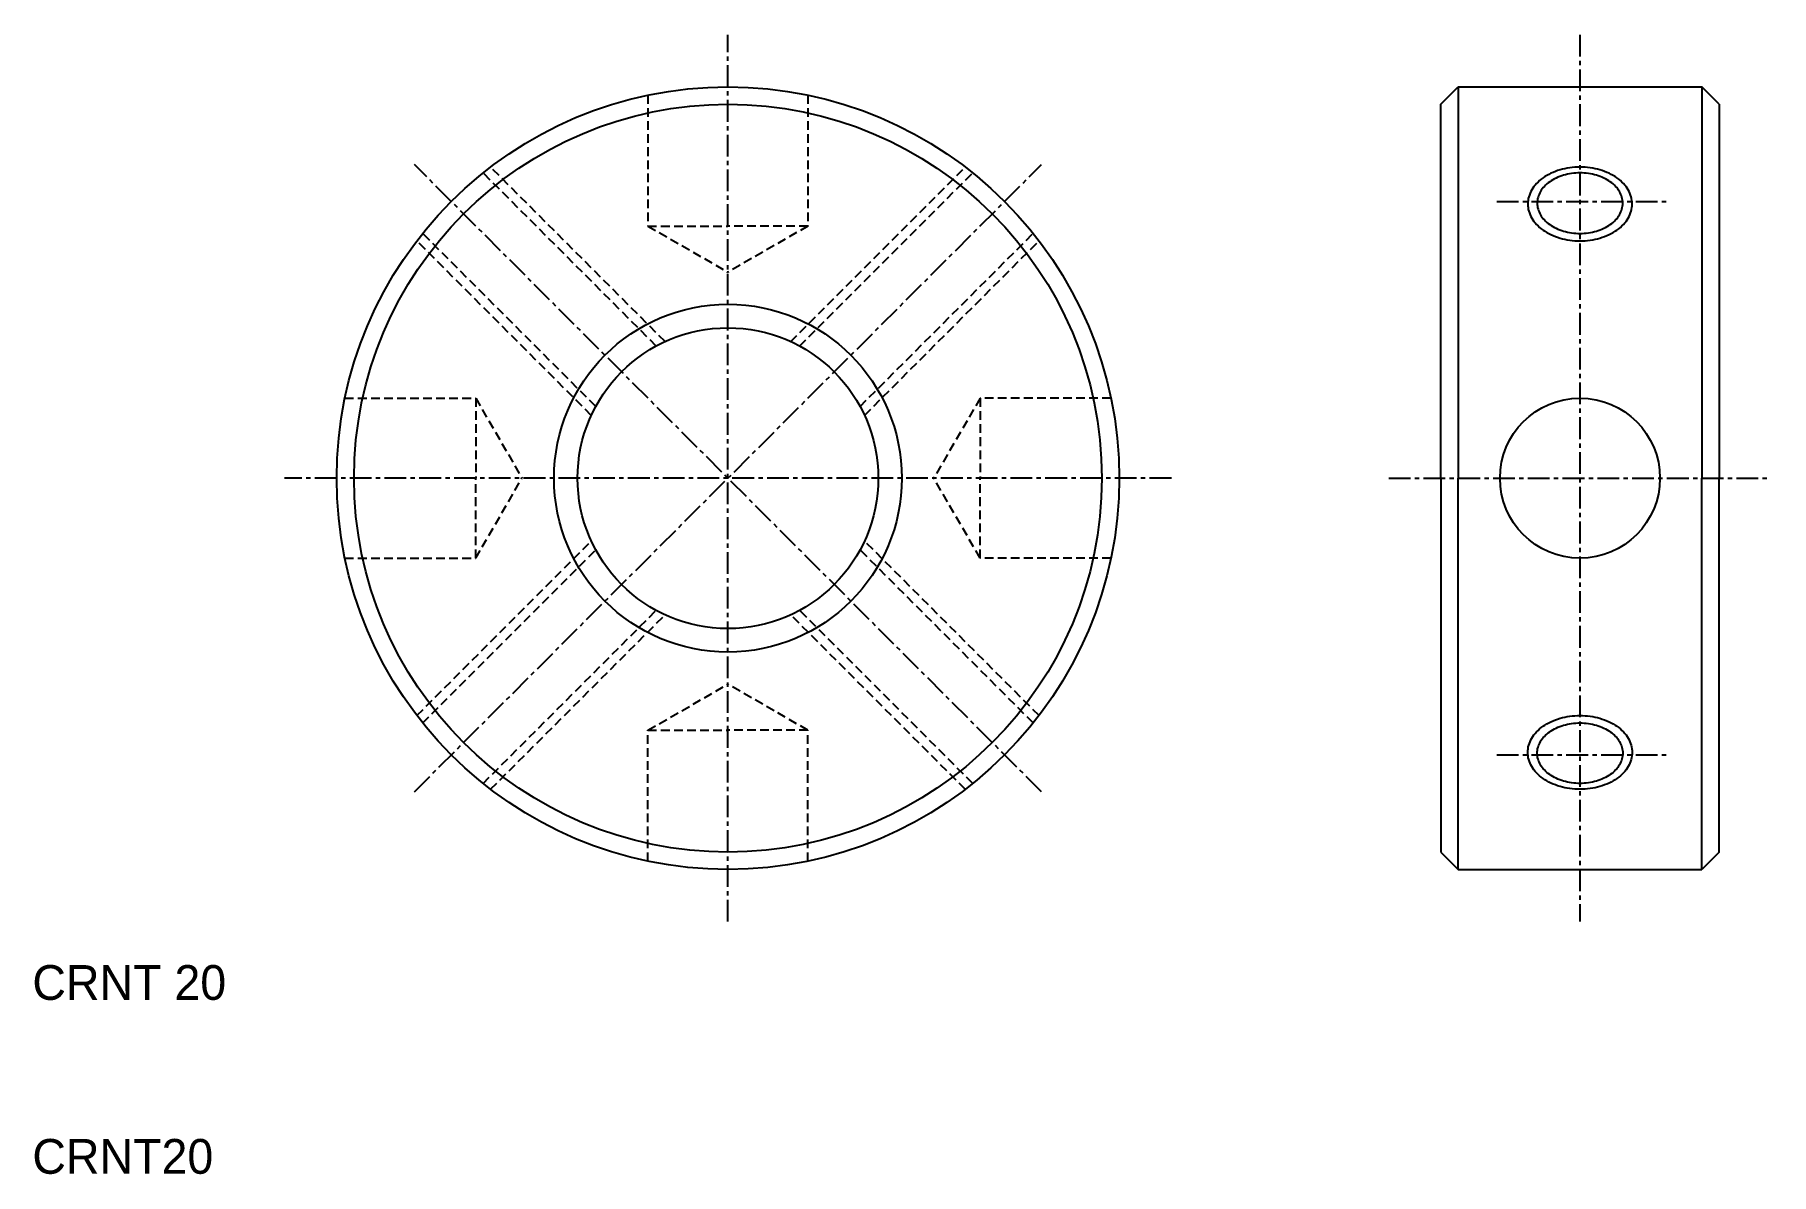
# Model space of a CAD drawing. Extents: x 10.1 to 110, y 10 to 75.5.
import ezdxf

# ---------------------------------------------------------------- set-up
doc = ezdxf.new("R2010")
doc.units = 0
doc.linetypes.add('CENTER', pattern=[2, 1.25, -0.25, 0.25, -0.25])
doc.linetypes.add('DASHED', pattern=[0.75, 0.5, -0.25])
doc.layers.get('0').update_dxf_attribs({"linetype": 'CONTINUOUS'})
doc.layers.add('CENTER', color=1, linetype='CENTER')

msp = doc.modelspace()

# ---------------------------------------------------------------- linework, layer by layer
at = {"color": 3, "linetype": 'DASHED'}
for p, q in [((45.4, 72.025), (45.4, 64.5)), ((54.6, 72.025), (54.6, 64.5)), ((45.876, 57.6), (35.924, 67.553)), ((46.387, 57.856), (36.353, 67.889)), ((53.613, 57.856), (63.647, 67.889)), ((54.124, 57.6), (64.076, 67.553)), ((42.4, 54.124), (32.447, 64.076)), ((45.4, 64.5), (50, 61.844)), ((45.4, 64.5), (50, 64.5)), ((54.6, 64.5), (50, 64.5)), ((54.6, 64.5), (50, 61.844)), ((57.6, 54.124), (67.553, 64.076)), ((42.144, 53.613), (32.111, 63.647)), ((57.856, 53.613), (67.889, 63.647)), ((27.975, 54.6), (35.5, 54.6)), ((35.5, 54.6), (38.156, 50)), ((35.5, 54.6), (35.5, 50)), ((64.5, 54.6), (61.844, 50)), ((72.025, 54.6), (64.5, 54.6)), ((64.5, 54.6), (64.5, 50)), ((35.5, 45.4), (38.156, 50)), ((35.5, 45.4), (35.5, 50)), ((64.5, 45.4), (61.844, 50)), ((64.5, 45.4), (64.5, 50)), ((32.111, 36.353), (42.144, 46.387)), ((67.889, 36.353), (57.856, 46.387)), ((27.975, 45.4), (35.5, 45.4)), ((32.447, 35.924), (42.4, 45.876)), ((67.553, 35.924), (57.6, 45.876)), ((72.025, 45.4), (64.5, 45.4)), ((35.924, 32.447), (45.876, 42.4)), ((36.353, 32.111), (46.387, 42.144)), ((63.647, 32.111), (53.613, 42.144)), ((64.076, 32.447), (54.124, 42.4)), ((45.4, 35.5), (50, 38.156)), ((54.6, 35.5), (50, 38.156)), ((45.4, 35.5), (50, 35.5)), ((45.4, 27.975), (45.4, 35.5)), ((54.6, 35.5), (50, 35.5)), ((54.6, 27.975), (54.6, 35.5))]:
    msp.add_line(p, q, dxfattribs=at)
at = {"color": 7, "linetype": 'CONTINUOUS'}
for p, q in [((91, 71.5), (92, 72.5)), ((92, 72.5), (92, 50)), ((92, 72.5), (106, 72.5)), ((106, 72.5), (106, 50)), ((107, 71.5), (106, 72.5)), ((91, 50), (91, 71.5)), ((107, 71.5), (107, 50)), ((91, 50), (91, 28.5)), ((92, 27.5), (92, 50)), ((106, 27.5), (106, 50)), ((107, 28.5), (107, 50)), ((91, 28.5), (92, 27.5)), ((107, 28.5), (106, 27.5)), ((92, 27.5), (106, 27.5))]:
    msp.add_line(p, q, dxfattribs=at)
at = {"color": 3, "linetype": 'CONTINUOUS'}
for points in [[(95.997, 65.768, 0), (96, 65.664, 0), (96.011, 65.56, 0), (96.029, 65.457, 0), (96.054, 65.354, 0), (96.087, 65.252, 0), (96.126, 65.152, 0), (96.172, 65.053, 0), (96.225, 64.956, 0), (96.285, 64.861, 0), (96.351, 64.768, 0), (96.424, 64.677, 0), (96.503, 64.589, 0), (96.588, 64.504, 0), (96.678, 64.422, 0), (96.775, 64.343, 0), (96.876, 64.268, 0), (96.983, 64.196, 0), (97.095, 64.128, 0), (97.211, 64.064, 0), (97.331, 64.004, 0), (97.456, 63.948, 0), (97.584, 63.897, 0), (97.716, 63.85, 0), (97.851, 63.808, 0), (97.988, 63.77, 0), (98.128, 63.738, 0), (98.27, 63.71, 0), (98.414, 63.687, 0), (98.559, 63.669, 0), (98.706, 63.657, 0), (98.853, 63.649, 0), (99, 63.647, 0), (99.147, 63.649, 0), (99.294, 63.657, 0), (99.441, 63.669, 0), (99.586, 63.687, 0), (99.73, 63.71, 0), (99.872, 63.738, 0), (100.012, 63.77, 0), (100.149, 63.808, 0), (100.284, 63.85, 0), (100.416, 63.897, 0), (100.544, 63.948, 0), (100.669, 64.004, 0), (100.789, 64.064, 0), (100.905, 64.128, 0), (101.017, 64.196, 0), (101.124, 64.268, 0), (101.225, 64.343, 0), (101.322, 64.422, 0), (101.412, 64.504, 0), (101.497, 64.589, 0), (101.576, 64.677, 0), (101.649, 64.768, 0), (101.715, 64.861, 0), (101.775, 64.956, 0), (101.828, 65.053, 0), (101.874, 65.152, 0), (101.913, 65.252, 0), (101.946, 65.354, 0), (101.971, 65.457, 0), (101.989, 65.56, 0), (102, 65.664, 0), (102.003, 65.768, 0), (102, 65.872, 0), (101.989, 65.976, 0), (101.971, 66.079, 0), (101.946, 66.182, 0), (101.913, 66.283, 0), (101.874, 66.384, 0), (101.828, 66.483, 0), (101.775, 66.58, 0), (101.715, 66.675, 0), (101.649, 66.768, 0), (101.576, 66.858, 0), (101.497, 66.946, 0), (101.412, 67.031, 0), (101.322, 67.114, 0), (101.225, 67.192, 0), (101.124, 67.268, 0), (101.017, 67.34, 0), (100.905, 67.408, 0), (100.789, 67.472, 0), (100.669, 67.532, 0), (100.544, 67.587, 0), (100.416, 67.639, 0), (100.284, 67.686, 0), (100.149, 67.728, 0), (100.012, 67.765, 0), (99.872, 67.798, 0), (99.73, 67.826, 0), (99.586, 67.848, 0), (99.441, 67.866, 0), (99.294, 67.879, 0), (99.147, 67.887, 0), (99, 67.889, 0), (98.853, 67.887, 0), (98.706, 67.879, 0), (98.559, 67.866, 0), (98.414, 67.848, 0), (98.27, 67.826, 0), (98.128, 67.798, 0), (97.988, 67.765, 0), (97.851, 67.728, 0), (97.716, 67.686, 0), (97.584, 67.639, 0), (97.456, 67.587, 0), (97.331, 67.532, 0), (97.211, 67.472, 0), (97.095, 67.408, 0), (96.983, 67.34, 0), (96.876, 67.268, 0), (96.775, 67.192, 0), (96.678, 67.114, 0), (96.588, 67.031, 0), (96.503, 66.946, 0), (96.424, 66.858, 0), (96.351, 66.768, 0), (96.285, 66.675, 0), (96.225, 66.58, 0), (96.172, 66.483, 0), (96.126, 66.384, 0), (96.087, 66.283, 0), (96.054, 66.182, 0), (96.029, 66.079, 0), (96.011, 65.976, 0), (96, 65.872, 0), (95.997, 65.768, 0)], [(95.997, 34.232, 0), (96, 34.336, 0), (96.011, 34.44, 0), (96.029, 34.543, 0), (96.054, 34.646, 0), (96.087, 34.748, 0), (96.126, 34.848, 0), (96.172, 34.947, 0), (96.225, 35.044, 0), (96.285, 35.139, 0), (96.351, 35.232, 0), (96.424, 35.323, 0), (96.503, 35.411, 0), (96.588, 35.496, 0), (96.678, 35.578, 0), (96.775, 35.657, 0), (96.876, 35.732, 0), (96.983, 35.804, 0), (97.095, 35.872, 0), (97.211, 35.936, 0), (97.331, 35.996, 0), (97.456, 36.052, 0), (97.584, 36.103, 0), (97.716, 36.15, 0), (97.851, 36.192, 0), (97.988, 36.23, 0), (98.128, 36.262, 0), (98.27, 36.29, 0), (98.414, 36.313, 0), (98.559, 36.331, 0), (98.706, 36.343, 0), (98.853, 36.351, 0), (99, 36.353, 0), (99.147, 36.351, 0), (99.294, 36.343, 0), (99.441, 36.331, 0), (99.586, 36.313, 0), (99.73, 36.29, 0), (99.872, 36.262, 0), (100.012, 36.23, 0), (100.149, 36.192, 0), (100.284, 36.15, 0), (100.416, 36.103, 0), (100.544, 36.052, 0), (100.669, 35.996, 0), (100.789, 35.936, 0), (100.905, 35.872, 0), (101.017, 35.804, 0), (101.124, 35.732, 0), (101.225, 35.657, 0), (101.322, 35.578, 0), (101.412, 35.496, 0), (101.497, 35.411, 0), (101.576, 35.323, 0), (101.649, 35.232, 0), (101.715, 35.139, 0), (101.775, 35.044, 0), (101.828, 34.947, 0), (101.874, 34.848, 0), (101.913, 34.748, 0), (101.946, 34.646, 0), (101.971, 34.543, 0), (101.989, 34.44, 0), (102, 34.336, 0), (102.003, 34.232, 0), (102, 34.128, 0), (101.989, 34.024, 0), (101.971, 33.921, 0), (101.946, 33.818, 0), (101.913, 33.717, 0), (101.874, 33.616, 0), (101.828, 33.517, 0), (101.775, 33.42, 0), (101.715, 33.325, 0), (101.649, 33.232, 0), (101.576, 33.142, 0), (101.497, 33.054, 0), (101.412, 32.968, 0), (101.322, 32.886, 0), (101.225, 32.808, 0), (101.124, 32.732, 0), (101.017, 32.66, 0), (100.905, 32.592, 0), (100.789, 32.528, 0), (100.669, 32.468, 0), (100.544, 32.413, 0), (100.416, 32.361, 0), (100.284, 32.315, 0), (100.149, 32.272, 0), (100.012, 32.235, 0), (99.872, 32.202, 0), (99.73, 32.174, 0), (99.586, 32.152, 0), (99.441, 32.134, 0), (99.294, 32.121, 0), (99.147, 32.113, 0), (99, 32.111, 0), (98.853, 32.113, 0), (98.706, 32.121, 0), (98.559, 32.134, 0), (98.414, 32.152, 0), (98.27, 32.174, 0), (98.128, 32.202, 0), (97.988, 32.235, 0), (97.851, 32.272, 0), (97.716, 32.315, 0), (97.584, 32.361, 0), (97.456, 32.413, 0), (97.331, 32.468, 0), (97.211, 32.528, 0), (97.095, 32.592, 0), (96.983, 32.66, 0), (96.876, 32.732, 0), (96.775, 32.808, 0), (96.678, 32.886, 0), (96.588, 32.968, 0), (96.503, 33.054, 0), (96.424, 33.142, 0), (96.351, 33.232, 0), (96.285, 33.325, 0), (96.225, 33.42, 0), (96.172, 33.517, 0), (96.126, 33.616, 0), (96.087, 33.717, 0), (96.054, 33.818, 0), (96.029, 33.921, 0), (96.011, 34.024, 0), (96, 34.128, 0), (95.997, 34.232, 0)]]:
    msp.add_polyline3d(points, dxfattribs=at)
at = {"color": 7, "linetype": 'CONTINUOUS'}
for points in [[(96.54, 65.815, 0), (96.543, 65.729, 0), (96.552, 65.644, 0), (96.566, 65.56, 0), (96.587, 65.475, 0), (96.613, 65.392, 0), (96.646, 65.31, 0), (96.683, 65.229, 0), (96.727, 65.149, 0), (96.776, 65.071, 0), (96.83, 64.995, 0), (96.89, 64.921, 0), (96.954, 64.849, 0), (97.024, 64.779, 0), (97.098, 64.712, 0), (97.177, 64.647, 0), (97.26, 64.585, 0), (97.348, 64.527, 0), (97.439, 64.471, 0), (97.534, 64.418, 0), (97.633, 64.369, 0), (97.735, 64.323, 0), (97.84, 64.281, 0), (97.948, 64.243, 0), (98.058, 64.209, 0), (98.171, 64.178, 0), (98.286, 64.151, 0), (98.402, 64.128, 0), (98.52, 64.11, 0), (98.639, 64.095, 0), (98.759, 64.085, 0), (98.879, 64.078, 0), (99, 64.076, 0), (99.121, 64.078, 0), (99.241, 64.085, 0), (99.361, 64.095, 0), (99.48, 64.11, 0), (99.598, 64.128, 0), (99.714, 64.151, 0), (99.829, 64.178, 0), (99.942, 64.209, 0), (100.052, 64.243, 0), (100.16, 64.281, 0), (100.265, 64.323, 0), (100.367, 64.369, 0), (100.466, 64.418, 0), (100.561, 64.471, 0), (100.652, 64.527, 0), (100.74, 64.585, 0), (100.823, 64.647, 0), (100.902, 64.712, 0), (100.976, 64.779, 0), (101.046, 64.849, 0), (101.11, 64.921, 0), (101.17, 64.995, 0), (101.224, 65.071, 0), (101.273, 65.149, 0), (101.317, 65.229, 0), (101.354, 65.31, 0), (101.387, 65.392, 0), (101.413, 65.475, 0), (101.434, 65.56, 0), (101.448, 65.644, 0), (101.457, 65.729, 0), (101.46, 65.815, 0), (101.457, 65.9, 0), (101.448, 65.985, 0), (101.434, 66.07, 0), (101.413, 66.154, 0), (101.387, 66.237, 0), (101.354, 66.319, 0), (101.317, 66.4, 0), (101.273, 66.48, 0), (101.224, 66.558, 0), (101.17, 66.634, 0), (101.11, 66.708, 0), (101.046, 66.781, 0), (100.976, 66.85, 0), (100.902, 66.918, 0), (100.823, 66.982, 0), (100.74, 67.044, 0), (100.652, 67.103, 0), (100.561, 67.159, 0), (100.466, 67.211, 0), (100.367, 67.26, 0), (100.265, 67.306, 0), (100.16, 67.348, 0), (100.052, 67.386, 0), (99.942, 67.421, 0), (99.829, 67.451, 0), (99.714, 67.478, 0), (99.598, 67.501, 0), (99.48, 67.52, 0), (99.361, 67.534, 0), (99.241, 67.545, 0), (99.121, 67.551, 0), (99, 67.553, 0), (98.879, 67.551, 0), (98.759, 67.545, 0), (98.639, 67.534, 0), (98.52, 67.52, 0), (98.402, 67.501, 0), (98.286, 67.478, 0), (98.171, 67.451, 0), (98.058, 67.421, 0), (97.948, 67.386, 0), (97.84, 67.348, 0), (97.735, 67.306, 0), (97.633, 67.26, 0), (97.534, 67.211, 0), (97.439, 67.159, 0), (97.348, 67.103, 0), (97.26, 67.044, 0), (97.177, 66.982, 0), (97.098, 66.918, 0), (97.024, 66.85, 0), (96.954, 66.781, 0), (96.89, 66.708, 0), (96.83, 66.634, 0), (96.776, 66.558, 0), (96.727, 66.48, 0), (96.683, 66.4, 0), (96.646, 66.319, 0), (96.613, 66.237, 0), (96.587, 66.154, 0), (96.566, 66.07, 0), (96.552, 65.985, 0), (96.543, 65.9, 0), (96.54, 65.815, 0)], [(96.54, 34.185, 0), (96.543, 34.271, 0), (96.552, 34.356, 0), (96.566, 34.44, 0), (96.587, 34.525, 0), (96.613, 34.608, 0), (96.646, 34.69, 0), (96.683, 34.771, 0), (96.727, 34.851, 0), (96.776, 34.929, 0), (96.83, 35.005, 0), (96.89, 35.079, 0), (96.954, 35.151, 0), (97.024, 35.221, 0), (97.098, 35.288, 0), (97.177, 35.353, 0), (97.26, 35.415, 0), (97.348, 35.473, 0), (97.439, 35.529, 0), (97.534, 35.582, 0), (97.633, 35.631, 0), (97.735, 35.676, 0), (97.84, 35.718, 0), (97.948, 35.757, 0), (98.058, 35.791, 0), (98.171, 35.822, 0), (98.286, 35.849, 0), (98.402, 35.872, 0), (98.52, 35.89, 0), (98.639, 35.905, 0), (98.759, 35.915, 0), (98.879, 35.922, 0), (99, 35.924, 0), (99.121, 35.922, 0), (99.241, 35.915, 0), (99.361, 35.905, 0), (99.48, 35.89, 0), (99.598, 35.872, 0), (99.714, 35.849, 0), (99.829, 35.822, 0), (99.942, 35.791, 0), (100.052, 35.757, 0), (100.16, 35.718, 0), (100.265, 35.676, 0), (100.367, 35.631, 0), (100.466, 35.582, 0), (100.561, 35.529, 0), (100.652, 35.473, 0), (100.74, 35.415, 0), (100.823, 35.353, 0), (100.902, 35.288, 0), (100.976, 35.221, 0), (101.046, 35.151, 0), (101.11, 35.079, 0), (101.17, 35.005, 0), (101.224, 34.929, 0), (101.273, 34.851, 0), (101.317, 34.771, 0), (101.354, 34.69, 0), (101.387, 34.608, 0), (101.413, 34.525, 0), (101.434, 34.44, 0), (101.448, 34.356, 0), (101.457, 34.271, 0), (101.46, 34.185, 0), (101.457, 34.1, 0), (101.448, 34.015, 0), (101.434, 33.93, 0), (101.413, 33.846, 0), (101.387, 33.763, 0), (101.354, 33.681, 0), (101.317, 33.6, 0), (101.273, 33.52, 0), (101.224, 33.442, 0), (101.17, 33.366, 0), (101.11, 33.292, 0), (101.046, 33.219, 0), (100.976, 33.15, 0), (100.902, 33.083, 0), (100.823, 33.018, 0), (100.74, 32.956, 0), (100.652, 32.897, 0), (100.561, 32.842, 0), (100.466, 32.789, 0), (100.367, 32.74, 0), (100.265, 32.694, 0), (100.16, 32.652, 0), (100.052, 32.614, 0), (99.942, 32.579, 0), (99.829, 32.549, 0), (99.714, 32.522, 0), (99.598, 32.499, 0), (99.48, 32.48, 0), (99.361, 32.466, 0), (99.241, 32.455, 0), (99.121, 32.449, 0), (99, 32.447, 0), (98.879, 32.449, 0), (98.759, 32.455, 0), (98.639, 32.466, 0), (98.52, 32.48, 0), (98.402, 32.499, 0), (98.286, 32.522, 0), (98.171, 32.549, 0), (98.058, 32.579, 0), (97.948, 32.614, 0), (97.84, 32.652, 0), (97.735, 32.694, 0), (97.633, 32.74, 0), (97.534, 32.789, 0), (97.439, 32.842, 0), (97.348, 32.897, 0), (97.26, 32.956, 0), (97.177, 33.018, 0), (97.098, 33.083, 0), (97.024, 33.15, 0), (96.954, 33.219, 0), (96.89, 33.292, 0), (96.83, 33.366, 0), (96.776, 33.442, 0), (96.727, 33.52, 0), (96.683, 33.6, 0), (96.646, 33.681, 0), (96.613, 33.763, 0), (96.587, 33.846, 0), (96.566, 33.93, 0), (96.552, 34.015, 0), (96.543, 34.1, 0), (96.54, 34.185, 0)]]:
    msp.add_polyline3d(points, dxfattribs=at)
for centre, radius in [((50, 50), 22.5), ((50, 50), 21.5), ((50, 50), 8.647), ((99, 50), 4.6)]:
    msp.add_circle(centre, radius, dxfattribs=at)
at = {"color": 3, "linetype": 'CONTINUOUS'}
msp.add_circle((50, 50), 10, dxfattribs=at)
at = {"layer": 'CENTER', "color": 1, "linetype": 'CENTER'}
for p, q in [((50, 24.5), (50, 75.5)), ((99, 75.5), (99, 24.5)), ((68.031, 31.969), (31.969, 68.031)), ((31.969, 31.969), (68.031, 68.031)), ((94.214, 65.91), (103.969, 65.91)), ((75.5, 50), (24.5, 50)), ((88, 50), (110, 50)), ((94.214, 34.09), (103.969, 34.09))]:
    msp.add_line(p, q, dxfattribs=at)

# ---------------------------------------------------------------- texts
at = {"color": 7, "linetype": 'CONTINUOUS'}
for s, p in [('CRNT 20', (10, 20)), ('CRNT20', (10, 10))]:
    msp.add_text(s, height=2, dxfattribs=at).set_placement(p)

doc.saveas('drawing.dxf')
